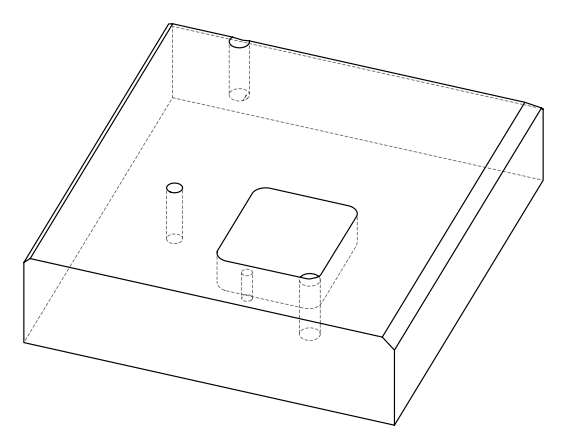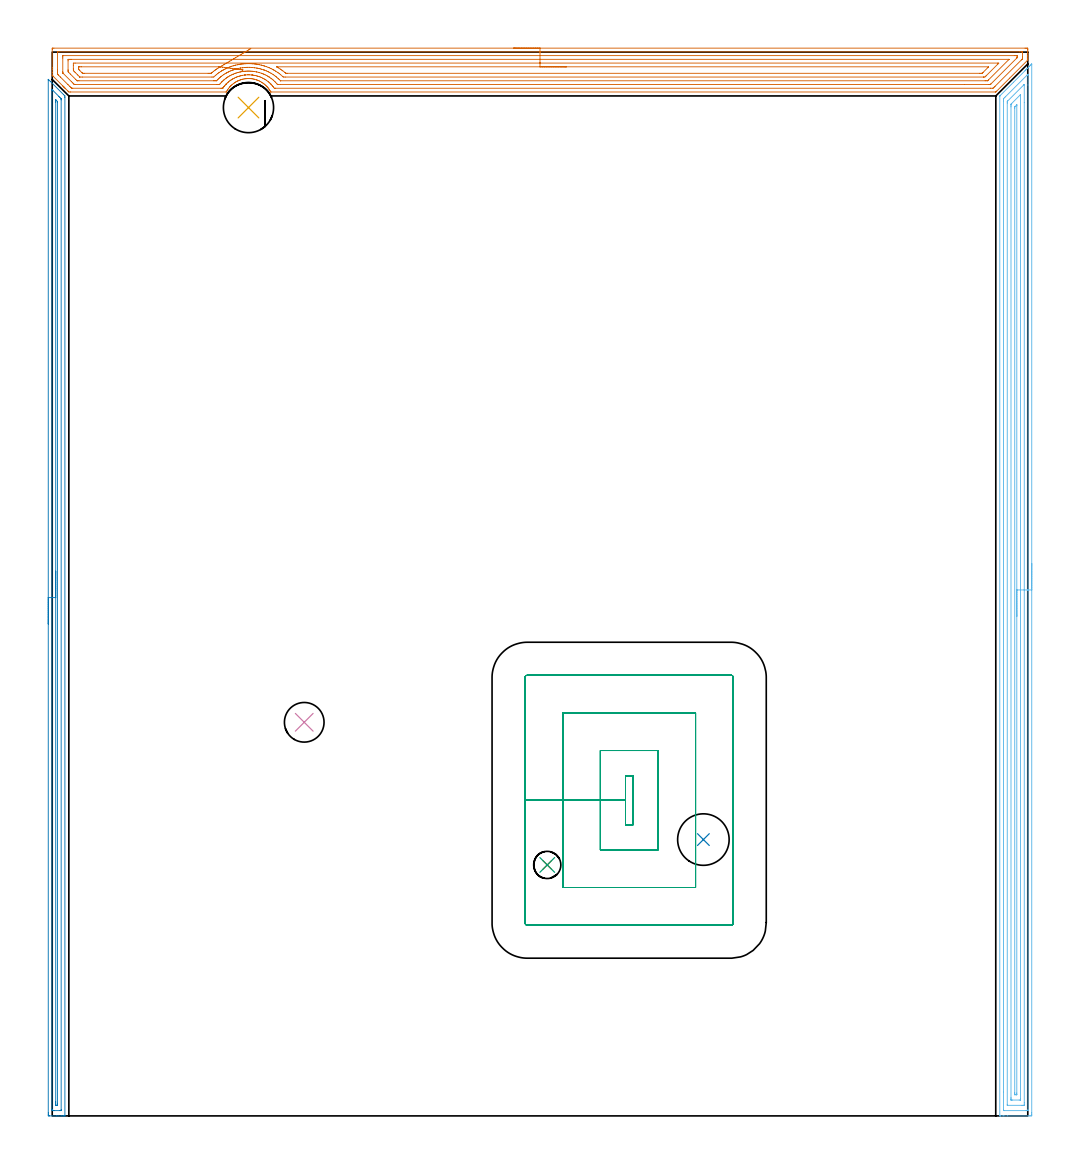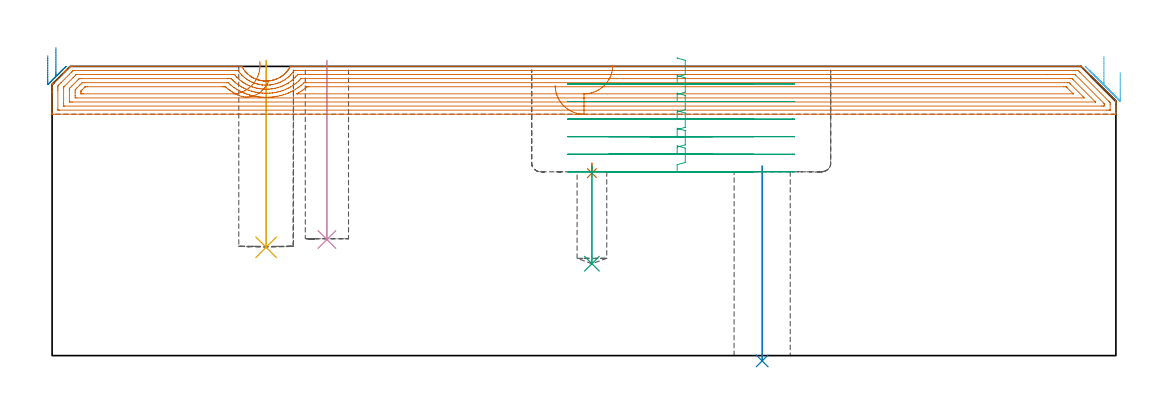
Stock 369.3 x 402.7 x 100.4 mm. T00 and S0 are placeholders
(PLAN: 9 operations, 6 tool changes, 54.5 min)
(1 SPOT_DRILL | STEP1POCKET | NXT0321_9005460120000 | 0.04 min | 4020 mm3)
(2 INDEXABLE_INSERT_DRILL_THROUGH_HOLE_FROM_SOLID | STEP1HOLE | NXT0302_010 | 0.28 min | 29943 mm3)
(3 DRILL_BLIND_HOLE_INTO_CENTER | STEP1POCKET | NXT0301_074 | 0.14 min | 2605 mm3)
(4 INDEXABLE_INSERT_DRILL_BLIND_HOLE_FROM_SOLID | STEP1POCKET_1 | NXT0302_001 | 0.25 min | 10568 mm3)
(5 INDEXABLE_INSERT_DRILL_BLIND_HOLE_FROM_SOLID_1 | STEP1POCKET_2 | NXT0302_009 | 0.26 min | 17711 mm3)
(6 AREA_MILL | FG_CHAMFER_SURFACE | UGT0205_001 | 15.89 min | 29446 mm3)
(7 AREA_MILL_1 | FG_CHAMFER_SURFACE_1 | UGT0205_001 | 17.88 min | 49871 mm3)
(8 AREA_MILL_2 | FG_CHAMFER_SURFACE_2 | UGT0205_001 | 9.51 min | 7707 mm3)
(9 MILL_RECTANGULAR_POCKET | POCKET_RECTANGULAR_STRAIGHT | NXT0201_007 | Follow Part, ap 6.25, ae 75% | 10.21 min | 432865 mm3)
(TOOL NXT0321_9005460120000 | NC Spot Drill, 142deg, 12mm, Carbide, Uncoated | D12 PA142 FL30 Z2)
(TOOL NXT0302_010 | Index. Insert Drill 19.5mm [880-D1950L25-05] | D19.5 PA176 FL98 Z2)
(TOOL NXT0301_074 | Carbide Drill 10.3mm [860.1-1030-031A1-MM 2214] | D10.3 PA140 FL55 Z2)
(TOOL NXT0302_001 | Index. Insert Drill 15mm [880-D1500L20-05] | D15 PA176 FL75 Z2)
(TOOL NXT0302_009 | Index. Insert Drill 19mm [880-D1900L25-05] | D19 PA176 FL95 Z2)
(TOOL UGT0205_001 | Chamfer Mill 20 x 3 x 45 deg. | D20 FL50 Z2)
(TOOL NXT0201_007 | ENDMILL 25mm [R216.25-25050GCK54P 1620] | D25 R3 FL54 Z5)
(OP 1 SPOT_DRILL)
G17 G21 G94 G90
T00 M6
G54
G17 G0 G90 X187.4 Y95. S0 M3
G43 Z110.4 H0
G94 G81 G98 Z63.357 F250. R66.8
G80
M5
M2
(OP 2 INDEXABLE_INSERT_DRILL_THROUGH_HOLE_FROM_SOLID)
G17 G21 G94 G90
T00 M6
G54
G17 G0 G90 X246.5 Y104.6 S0 M3
G43 Z110.4 H1
G94 G81 G98 Z-1.84 F250. R65.8
G80
M5
M2
(OP 3 DRILL_BLIND_HOLE_INTO_CENTER)
G17 G21 G94 G90
T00 M6
G54
G17 G0 G90 X187.4 Y95. S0 M3
G43 Z110.4 H1
G94 G81 G98 Z31.9 F250. R65.8
G80
M5
M2
(OP 4 INDEXABLE_INSERT_DRILL_BLIND_HOLE_FROM_SOLID)
G17 G21 G94 G90
T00 M6
G54
G17 G0 G90 X95.4 Y149. S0 M3
G43 Z110.4 H1
G94 G81 G98 Z40.3 F250. R102.4
G80
M5
M2
(OP 5 INDEXABLE_INSERT_DRILL_BLIND_HOLE_FROM_SOLID_1)
G17 G21 G94 G90
T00 M6
G54
G17 G0 G90 X74.3 Y381.7 S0 M3
G43 Z110.4 H1
G94 G81 G98 Z37.6 F250. R102.4
G80
M5
M2
(OP 6 AREA_MILL)
G17 G21 G94 G90
T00 M6
G54
G17 G0 G90 X370.8 Y209.1 S1061 M3
G43 Z110.4 H0
Z98.3
G94 G1 Y209.062 Z97.428 F250.
Y208.948 Z96.563
Y208.759 Z95.712
Y208.497 Z94.88
Y208.163 Z94.074
Y207.76 Z93.3
Y207.292 Z92.564
Y206.76 Z91.872
Y206.171 Z91.229
Y205.528 Z90.64
Y204.836 Z90.108
Y204.1 Z89.64
Y203.326 Z89.237
Y202.52 Z88.903
Y201.688 Z88.641
Y200.836 Z88.452
Y199.972 Z88.338
Y199.1 Z88.3
Y1.152
X370.799 Y0.627 Z88.301
X370.796 Y0.261 Z88.302
X370.793 Y0.01 Z88.305
X370.438 Y0.006 Z88.66
X369.824 Y0. Z89.274
X361.687 Z97.407
X360.29 Z98.806
X359.937 Z99.158
X358.992 Z100.107
X358.845 Y0.001 Z100.247
X358.784 Y0.004 Z100.307
X358.703 Y0.01 Z100.388
X358.7 Y0.18 Z100.4
Y385.95
X358.703 Y386.095 Z100.389
X358.789 Y386.191 Z100.308
X363.875 Y391.275 Z95.225
X368.25 Y395.652 Z90.846
X368.383 Y395.785 Z90.714
X368.551 Y395.952 Z90.546
X368.688 Y396.09 Z90.408
X368.83 Y396.232 Z90.267
X368.98 Y396.381 Z90.118
X369.125 Y396.528 Z89.97
X369.606 Y397.006 Z89.494
X369.874 Y397.275 Z89.225
X370. Y397.402 Z89.096
X370.348 Y397.748 Z88.752
X370.54 Y397.94 Z88.56
X370.622 Y398.022 Z88.477
X370.772 Y398.169 Z88.326
X370.794 Y398.183 Z88.303
X370.799 Y398.169 Z88.299
X370.8 Y199.1 Z88.3
X369.386 Z89.714
X369.385 Y2.415 Z89.715
X369.381 Y2.059 Z89.719
X369.379 Y2.02 Z89.721
X369.37 Y2.01 Z89.73
X369.338 Y2.006 Z89.762
X369.23 Y2.002 Z89.87
X369.094 Y2. Z90.006
X368.688 Z90.412
X360.343 Y2.001 Z98.757
X360.172 Y2.006 Z98.928
X360.139 Y2.01 Z98.961
X360.121 Y2.021 Z98.979
X360.119 Y2.059 Z98.981
X360.115 Y2.234 Z98.985
X360.114 Y8.954 Z98.986
X360.115 Y384.162 Z98.985
X360.118 Y384.871 Z98.982
X360.121 Y385.056 Z98.979
X360.466 Y385.41 Z98.634
X360.812 Y385.762 Z98.288
X369.046 Y393.996 Z90.054
X369.153 Y394.102 Z89.947
X369.311 Y394.254 Z89.789
X369.377 Y394.316 Z89.723
X369.382 Y394.181 Z89.718
X369.385 Y393.996 Z89.715
X369.386 Y390.249 Z89.714
Y199.1
X367.972 Z91.128
X367.971 Y4.936 Z91.129
X367.968 Y4.204 Z91.132
X367.966 Y4.047 Z91.134
X367.957 Y4.01 Z91.143
X367.912 Y4.006 Z91.188
X367.813 Y4.003 Z91.287
X367.137 Y4. Z91.963
X361.687 Y4.001 Z97.413
X361.621 Y4.002 Z97.479
X361.568 Y4.006 Z97.532
X361.539 Y4.009 Z97.561
X361.535 Y4.043 Z97.565
X361.531 Y4.204 Z97.569
X361.529 Y4.365 Z97.571
Y383.43
X361.53 Y383.796 Z97.57
X361.533 Y383.979 Z97.567
X361.535 Y384.02 Z97.565
X361.569 Y384.059 Z97.531
X361.662 Y384.162 Z97.438
X361.674 Y384.175 Z97.426
X367.866 Y390.366 Z91.234
X367.921 Y390.42 Z91.179
X367.945 Y390.435 Z91.155
X367.965 Y390.445 Z91.135
X367.967 Y390.42 Z91.133
X367.971 Y390.32 Z91.129
X367.972 Y383.576 Z91.128
Y199.1
X366.557 Z92.543
Y6.381
X366.554 Y6.212 Z92.546
X366.55 Y6.078 Z92.55
X366.544 Y6.01 Z92.556
X366.496 Y6.008 Z92.604
X366.063 Y6. Z93.037
X363.429 Z95.671
X363.006 Y6.008 Z96.094
X362.958 Y6.01 Z96.142
X362.95 Y6.04 Z96.15
X362.945 Y6.094 Z96.155
X362.944 Y6.148 Z96.156
X362.943 Y6.497 Z96.157
Y6.886
Y381.985
X362.944 Y382.374 Z96.156
X362.947 Y382.875 Z96.153
X362.95 Y382.972 Z96.15
X363. Y383.039 Z96.1
X363.218 Y383.268 Z95.882
X366.424 Y386.475 Z92.676
X366.495 Y386.543 Z92.605
X366.543 Y386.585 Z92.557
X366.55 Y386.589 Z92.55
X366.553 Y386.574 Z92.547
X366.556 Y386.535 Z92.544
X366.557 Y386.472 Z92.543
Y386.339
Y199.1
X365.143 Z93.957
Y8.643
X365.141 Y8.234 Z93.959
X365.138 Y8.031 Z93.962
X365.137 Y8.013 Z93.963
X365.112 Y8.008 Z93.988
X365.053 Y8.003 Z94.047
X364.971 Y8. Z94.129
X364.458 Y8.003 Z94.642
X364.403 Y8.006 Z94.697
X364.369 Y8.009 Z94.731
X364.364 Y8.044 Z94.736
X364.36 Y8.238 Z94.74
X364.357 Y8.628 Z94.743
Y8.674
X364.358 Y381.48 Z94.742
X364.364 Y381.881 Z94.736
X364.374 Y381.964 Z94.726
X364.408 Y382.004 Z94.692
X364.464 Y382.064 Z94.636
X365.094 Y382.696 Z94.006
X365.112 Y382.712 Z93.988
X365.13 Y382.726 Z93.97
X365.136 Y382.728 Z93.964
X365.138 Y382.707 Z93.962
X365.143 Y382.42 Z93.957
Y382.374
Y199.1
Y198.228 Z93.995
Y197.364 Z94.109
Y196.512 Z94.298
Y195.68 Z94.56
Y194.874 Z94.894
Y194.1 Z95.297
Y193.364 Z95.765
Y192.672 Z96.296
Y192.029 Z96.886
Y191.44 Z97.529
Y190.908 Z98.221
Y190.44 Z98.957
Y190.037 Z99.731
Y189.703 Z100.537
Y189.441 Z101.369
Y189.252 Z102.22
Y189.138 Z103.085
Y189.1 Z103.957
G0 Z110.4
M5
M2
(OP 7 AREA_MILL_1)
G17 G21 G94 G90
T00 M6
G54
G17 G0 G90 X174.65 Y404.2 S1061 M3
G43 Z110.4 H0
Z93.8
G94 G1 X174.688 Z92.929 F250.
X174.802 Z92.064
X174.991 Z91.212
X175.253 Z90.38
X175.587 Z89.574
X175.99 Z88.8
X176.458 Z88.064
X176.99 Z87.372
X177.579 Z86.729
X178.222 Z86.14
X178.914 Z85.609
X179.65 Z85.14
X180.424 Z84.737
X181.23 Z84.403
X182.062 Z84.141
X182.914 Z83.952
X183.778 Z83.838
X184.65 Z83.8
X368.275
X368.682 Y404.199 Z83.801
X369.084 Y404.195 Z83.802
X369.29 Y404.191 Z83.804
X369.3 Y403.8 Z84.195
Y403.53 Z84.466
Y402.922 Z85.072
Y402.381 Z85.616
Y402.044 Z85.952
Y401.503 Z86.493
Y401.167 Z86.828
Y400.493 Z87.507
Y400.187 Z87.813
X369.298 Y399.745 Z88.246
X369.29 Y399.697 Z88.293
X369.246 Y399.643 Z88.349
X369.168 Y399.566 Z88.43
X369.129 Y399.527 Z88.47
X362.428 Y392.828 Z95.172
X357.515 Y387.914 Z100.084
X357.29 Y387.691 Z100.306
X357.194 Y387.603 Z100.389
X357.068 Y387.6 Z100.4
X82.807
X82.727 Y387.604 Z100.389
X82.698 Y387.644 Z100.351
X82.663 Y387.702 Z100.294
X82.629 Y387.759 Z100.238
X82.487 Y388. Z99.996
X82.396 Y388.154 Z99.845
X82.113 Y388.596 Z99.403
X81.966 Y388.808 Z99.192
X81.938 Y388.844 Z99.156
X81.697 Y389.152 Z98.847
X81.616 Y389.248 Z98.751
X81.557 Y389.317 Z98.68
X81.465 Y389.428 Z98.571
X81.413 Y389.489 Z98.51
X81.073 Y389.856 Z98.14
X80.798 Y390.123 Z97.873
X80.513 Y390.381 Z97.616
X80.18 Y390.655 Z97.343
X79.745 Y390.973 Z97.023
X79.3 Y391.274 Z96.724
X78.844 Y391.532 Z96.466
X78.394 Y391.765 Z96.234
X77.95 Y391.962 Z96.036
X77.502 Y392.142 Z95.857
X77.431 Y392.167 Z95.832
X76.609 Y392.404 Z95.592
X76.554 Y392.416 Z95.579
X76.163 Y392.507 Z95.489
X75.716 Y392.586 Z95.411
X75.27 Y392.642 Z95.354
X74.823 Y392.678 Z95.314
X74.767 Y392.68 Z95.311
X74.544 Y392.691 Z95.304
X74.485 Y392.692
X74.463
X74.34 Y392.689 Z95.296
X74.265 Y392.69
X74.195
X74.097 Y392.694 Z95.302
X74.057 Y392.693 Z95.305
X74.032 Y392.692 Z95.306
X73.93 Y392.687 Z95.307
X73.874 Y392.681 Z95.309
X73.573 Y392.663 Z95.335
X73.489 Y392.657 Z95.34
X73.483 Y392.656 Z95.341
X73.437 Y392.652 Z95.346
X73.037 Y392.607 Z95.39
X72.59 Y392.535 Z95.461
X72.144 Y392.442 Z95.553
X71.696 Y392.327 Z95.671
X71.64 Y392.31 Z95.687
X71.251 Y392.195 Z95.805
X71.169 Y392.168 Z95.832
X70.747 Y392.002 Z95.994
X70.358 Y391.838 Z96.162
X70.283 Y391.801 Z96.199
X69.909 Y391.614 Z96.382
X69.465 Y391.373 Z96.625
X69.301 Y391.274 Z96.724
X68.933 Y391.03 Z96.968
X68.572 Y390.771 Z97.226
X68.092 Y390.38 Z97.615
X67.851 Y390.162 Z97.838
X67.729 Y390.048 Z97.948
X67.68 Y390.003 Z97.993
X67.445 Y389.756 Z98.24
X67.322 Y389.627 Z98.371
X67.191 Y389.489 Z98.51
X66.787 Y389.007 Z98.993
X66.49 Y388.596 Z99.403
X66.429 Y388.502 Z99.498
X66.203 Y388.154 Z99.845
X65.903 Y387.644 Z100.354
X65.873 Y387.606 Z100.392
X65.833 Y387.6 Z100.4
X6.871
X6.305 Y387.598 Z100.382
X6.15 Y387.747 Z100.248
X5.978 Y387.921 Z100.077
X5.085 Y388.814 Z99.184
X5.021 Y388.878 Z99.119
X4.961 Y388.939 Z99.06
X4.787 Y389.112 Z98.887
X4.728 Y389.17 Z98.826
X4.673 Y389.226 Z98.773
X4.489 Y389.41 Z98.589
X4.436 Y389.463 Z98.534
X4.386 Y389.514 Z98.485
X4.192 Y389.708 Z98.291
X4.143 Y389.756 Z98.241
X4.098 Y389.802 Z98.197
X3.894 Y390.006 Z97.993
X0.32 Y393.579 Z94.419
X0.193 Y393.706 Z94.291
X0.023 Y393.88 Z94.118
X0.006 Y393.905 Z94.092
X0.002 Y393.925 Z94.073
X0. Y393.942 Z94.057
Y395.022 Z92.972
Y396.237 Z91.76
Y396.778 Z91.216
Y403.8 Z84.197
X0.004 Y404.074 Z83.924
X0.01 Y404.192 Z83.806
X0.131 Y404.199 Z83.799
X0.618 Y404.2 Z83.8
X184.65
Y402.786 Z85.214
X366.141
X366.895 Y402.785 Z85.215
X367.036 Y402.784 Z85.216
X367.251 Y402.779 Z85.221
X367.291 Y402.773 Z85.227
X367.295 Y402.744 Z85.256
X367.297 Y402.712 Z85.288
X367.3 Y402.525 Z85.475
X367.299 Y400.77 Z87.23
X367.293 Y400.289 Z87.711
X367.29 Y400.19 Z87.81
X367.283 Y400.145 Z87.855
X367.254 Y400.112 Z87.888
X367.168 Y400.021 Z87.979
X366.895 Y399.745 Z88.255
X356.906 Y389.756 Z98.244
X356.542 Y389.395 Z98.605
X356.175 Y389.031 Z98.969
X356.029 Y389.021 Z98.979
X355.281 Y389.015 Z98.985
X355.142
X84.594
X84.453 Y389.016 Z98.984
X84.084 Y389.021 Z98.979
X83.701 Y389.51 Z98.49
X83.501 Y389.756 Z98.244
X83.187 Y390.134 Z97.866
X82.807 Y390.563 Z97.437
X82.738 Y390.633 Z97.367
X82.318 Y391.034 Z96.966
X81.914 Y391.391 Z96.609
X81.765 Y391.511 Z96.489
X81.02 Y392.059 Z95.941
X80.518 Y392.389 Z95.611
X80.127 Y392.609 Z95.391
X79.691 Y392.838 Z95.162
X79.234 Y393.055 Z94.945
X78.737 Y393.267 Z94.733
X78.34 Y393.42 Z94.58
X77.775 Y393.589 Z94.411
X77.447 Y393.684 Z94.316
X76.88 Y393.824 Z94.176
X76.554 Y393.89 Z94.11
X76.199 Y393.952 Z94.048
X75.794 Y394.013 Z93.987
X75.722 Y394.023 Z93.977
X75.66 Y394.029 Z93.971
X75.553 Y394.039 Z93.961
X74.767 Y394.094 Z93.906
X74.337 Y394.104 Z93.896
X73.874
X73.085 Y394.042 Z93.958
X72.98 Y394.032 Z93.968
X72.92 Y394.026 Z93.974
X72.85 Y394.017 Z93.983
X72.087 Y393.899 Z94.101
X71.555 Y393.789 Z94.211
X71.394 Y393.751 Z94.249
X71.193 Y393.699 Z94.301
X70.851 Y393.603 Z94.397
X70.3 Y393.434 Z94.566
X70.175 Y393.389 Z94.611
X69.85 Y393.267 Z94.733
X69.537 Y393.138 Z94.862
X69.484 Y393.115 Z94.885
X69.407 Y393.08 Z94.92
X68.936 Y392.852 Z95.148
X68.513 Y392.635 Z95.365
X68.353 Y392.547 Z95.453
X68.08 Y392.389 Z95.611
X67.801 Y392.211 Z95.789
X67.62 Y392.091 Z95.909
X67.277 Y391.848 Z96.152
X66.833 Y391.511 Z96.489
X66.774 Y391.465 Z96.535
X66.757 Y391.452 Z96.548
X66.727 Y391.426 Z96.574
X66.305 Y391.048 Z96.952
X65.869 Y390.633 Z97.367
X65.851 Y390.616 Z97.384
X65.833 Y390.597 Z97.403
X65.432 Y390.15 Z97.85
X65.095 Y389.756 Z98.244
X65.026 Y389.671 Z98.329
X64.94 Y389.557 Z98.443
X64.655 Y389.158 Z98.842
X64.579 Y389.053 Z98.947
X64.557 Y389.024 Z98.976
X64.517 Y389.021 Z98.979
X64.424 Y389.018 Z98.982
X64.047 Y389.015 Z98.985
X63.908 Y389.014 Z98.986
X7.765 Y389.015 Z98.985
X7.625
X7.438 Y389.019 Z98.981
X7.348 Y389.021 Z98.979
X7.167 Y389.194 Z98.806
X6.872 Y389.48 Z98.52
X6.595 Y389.756 Z98.244
X5.978 Y390.371 Z97.629
X3.083 Y393.267 Z94.733
X2.405 Y393.946 Z94.054
X2.21 Y394.144 Z93.856
X2.022 Y394.34 Z93.66
X2.009 Y394.534 Z93.466
X2.003 Y395.022 Z92.978
X2. Y395.42 Z92.58
Y395.9 Z92.1
X2.001 Y402.575 Z85.425
X2.004 Y402.681 Z85.319
X2.009 Y402.751 Z85.249
X2.013 Y402.779 Z85.221
X2.544 Y402.785 Z85.215
X184.65 Y402.786 Z85.214
Y401.372 Z86.629
X364.215 Y401.371
X364.904 Y401.367 Z86.633
X365.108 Y401.364 Z86.636
X365.29 Y401.349 Z86.651
X365.295 Y401.167 Z86.833
X365.299 Y400.98 Z87.02
X365.295 Y400.79 Z87.21
X365.29 Y400.665 Z87.335
X365.282 Y400.593 Z87.407
X365.256 Y400.564 Z87.436
X365.108 Y400.408 Z87.592
X355.308 Y390.608 Z97.392
X355.281 Y390.583 Z97.417
X355.105 Y390.435 Z97.565
X354.939 Y390.433 Z97.567
X354.596 Y390.429 Z97.571
X345.356 Y390.428 Z97.572
X86.381 Y390.429 Z97.571
X85.694 Y390.43 Z97.57
X85.487 Y390.432 Z97.568
X85.284 Y390.436 Z97.564
X85.107 Y390.633 Z97.367
X84.594 Y391.205 Z96.795
X84.304 Y391.511 Z96.489
X83.701 Y392.075 Z95.925
X83.336 Y392.389 Z95.611
X83.038 Y392.616 Z95.384
X82.807 Y392.788 Z95.212
X82.128 Y393.267 Z94.733
X82.001 Y393.352 Z94.648
X81.914 Y393.407 Z94.593
X81.554 Y393.62 Z94.38
X81.02 Y393.902 Z94.098
X80.529 Y394.144 Z93.856
X80.127 Y394.326 Z93.674
X79.796 Y394.469 Z93.531
X79.234 Y394.685 Z93.315
X78.43 Y394.934 Z93.066
X78.34 Y394.96 Z93.04
X78.115 Y395.022 Z92.978
X77.447 Y395.18 Z92.82
X77.243 Y395.223 Z92.777
X76.554 Y395.344 Z92.656
X76.173 Y395.396 Z92.604
X75.66 Y395.45 Z92.55
X75.189 Y395.485 Z92.515
X74.767 Y395.509 Z92.491
X74.263 Y395.517 Z92.483
X73.874 Y395.512 Z92.488
X73.404 Y395.484 Z92.516
X72.98 Y395.452 Z92.548
X72.582 Y395.414 Z92.586
X72.087 Y395.344 Z92.656
X71.802 Y395.302 Z92.698
X71.193 Y395.188 Z92.812
X71.054 Y395.159 Z92.841
X70.472 Y395.022 Z92.978
X70.337 Y394.986 Z93.014
X70.3 Y394.975 Z93.025
X69.656 Y394.778 Z93.222
X69.407 Y394.699 Z93.301
X69. Y394.545 Z93.455
X68.513 Y394.348 Z93.652
X68.369 Y394.286 Z93.714
X68.062 Y394.144 Z93.856
X67.62 Y393.923 Z94.077
X67.185 Y393.694 Z94.306
X66.727 Y393.432 Z94.568
X66.623 Y393.369 Z94.631
X66.465 Y393.267 Z94.733
X66.093 Y393.011 Z94.989
X65.833 Y392.827 Z95.173
X65.582 Y392.636 Z95.364
X65.269 Y392.389 Z95.611
X65.091 Y392.241 Z95.759
X64.94 Y392.11 Z95.89
X64.626 Y391.82 Z96.18
X64.304 Y391.511 Z96.489
X64.177 Y391.383 Z96.617
X64.047 Y391.247 Z96.753
X63.754 Y390.921 Z97.079
X63.499 Y390.633 Z97.367
X63.338 Y390.452 Z97.548
X63.306 Y390.435 Z97.565
X63.257 Y390.433 Z97.567
X63.153 Y390.431 Z97.569
X62.468 Y390.429 Z97.571
X62.26 Y390.428 Z97.572
X8.867 Y390.429 Z97.571
X8.658 Y390.43 Z97.57
X8.45 Y390.434 Z97.566
X8.394 Y390.435 Z97.565
X8.356 Y390.456 Z97.544
X8.292 Y390.514 Z97.486
X8.168 Y390.633 Z97.367
X7.765 Y391.034 Z96.966
X7.288 Y391.511 Z96.489
X4.192 Y394.608 Z93.392
X4.089 Y394.714 Z93.286
X4.04 Y394.767 Z93.233
X4.018 Y394.793 Z93.207
X4.01 Y394.835 Z93.165
X4.004 Y395.022 Z92.978
X4.001 Y395.21 Z92.79
X4. Y400.477 Z87.523
X4.004 Y401.167 Z86.833
X4.007 Y401.348 Z86.652
X4.016 Y401.365 Z86.635
X4.036 Y401.367 Z86.633
X4.087 Y401.37 Z86.63
X4.192 Y401.371 Z86.629
X184.65 Y401.372
Y399.957 Z88.043
X362.052
X362.158 Y399.955 Z88.045
X362.189 Y399.953 Z88.047
X362.193 Y399.951 Z88.049
X362.192 Y399.947 Z88.053
X362.161 Y399.912 Z88.088
X362.117 Y399.866 Z88.134
X362.042 Y399.791 Z88.209
X354.388 Y392.137 Z95.863
X354.174 Y391.927 Z96.073
X354.111 Y391.869 Z96.131
X354.088 Y391.85 Z96.15
X354.045 Y391.848 Z96.152
X353.495 Y391.844 Z96.156
X353.157 Y391.843 Z96.157
X86.52
X86.45 Y391.844 Z96.156
X86.416 Y391.847 Z96.153
X86.404 Y391.849 Z96.151
X86.381 Y391.866 Z96.134
X85.872 Y392.389 Z95.611
X85.487 Y392.749 Z95.251
X84.904 Y393.267 Z94.733
X84.594 Y393.509 Z94.491
X84.225 Y393.782 Z94.218
X83.723 Y394.144 Z93.856
X83.701 Y394.161 Z93.839
X83.644 Y394.2 Z93.8
X82.807 Y394.715 Z93.285
X82.242 Y395.022 Z92.978
X81.914 Y395.189 Z92.811
X81.578 Y395.353 Z92.647
X81.02 Y395.595 Z92.405
X80.274 Y395.9 Z92.1
X80.127 Y395.955 Z92.045
X80.041 Y395.985 Z92.015
X79.234 Y396.222 Z91.778
X78.772 Y396.353 Z91.647
X78.34 Y396.459 Z91.541
X78.01 Y396.537 Z91.463
X77.609 Y396.619 Z91.381
X77.447 Y396.647 Z91.353
X76.651 Y396.778 Z91.222
X76.554 Y396.791 Z91.209
X76.538 Y396.793 Z91.207
X75.66 Y396.875 Z91.125
X75.553 Y396.884 Z91.116
X74.767 Y396.923 Z91.077
X74.615 Y396.927 Z91.073
X73.874 Y396.926 Z91.074
X73.726 Y396.922 Z91.078
X72.98 Y396.878 Z91.122
X72.886 Y396.871 Z91.129
X72.087 Y396.792 Z91.208
X72.073 Y396.791 Z91.209
X71.978 Y396.778 Z91.222
X71.3 Y396.673 Z91.327
X71.193 Y396.654 Z91.346
X70.554 Y396.529 Z91.471
X70.3 Y396.471 Z91.529
X69.836 Y396.356 Z91.644
X69.407 Y396.238 Z91.762
X69.142 Y396.16 Z91.84
X68.513 Y395.968 Z92.032
X68.462 Y395.951 Z92.049
X68.324 Y395.9 Z92.1
X67.823 Y395.7 Z92.3
X67.62 Y395.616 Z92.384
X67.201 Y395.434 Z92.566
X66.727 Y395.212 Z92.788
X66.598 Y395.149 Z92.851
X66.348 Y395.022 Z92.978
X66.015 Y394.843 Z93.157
X65.833 Y394.742 Z93.258
X65.452 Y394.519 Z93.481
X64.94 Y394.196 Z93.804
X64.909 Y394.175 Z93.825
X64.865 Y394.144 Z93.856
X64.391 Y393.806 Z94.194
X64.047 Y393.546 Z94.454
X63.889 Y393.422 Z94.578
X63.7 Y393.267 Z94.733
X63.408 Y393.016 Z94.984
X63.153 Y392.79 Z95.21
X62.945 Y392.594 Z95.406
X62.734 Y392.389 Z95.611
X62.501 Y392.152 Z95.848
X62.26 Y391.906 Z96.094
X62.21 Y391.86 Z96.14
X62.173 Y391.85 Z96.15
X62.091 Y391.847 Z96.153
X61.921 Y391.844 Z96.156
X61.367 Y391.843 Z96.157
X61.029
X10.107
X9.552 Y391.845 Z96.155
X9.473 Y391.847 Z96.153
X9.428 Y391.849 Z96.151
X9.384 Y391.877 Z96.123
X9.208 Y392.048 Z95.952
X8.861 Y392.389 Z95.611
X6.872 Y394.378 Z93.622
X6.234 Y395.022 Z92.978
X6.026 Y395.235 Z92.765
X6.01 Y395.451 Z92.549
X6. Y395.878 Z92.122
Y395.9 Z92.1
Y399.411 Z88.589
X6.007 Y399.839 Z88.161
X6.01 Y399.94 Z88.06
X6.131 Y399.95 Z88.05
X6.32 Y399.953 Z88.047
X6.872 Y399.956 Z88.044
X7.209 Y399.957 Z88.043
X184.65
Y398.543 Z89.457
X357.962
X358.323 Y398.533 Z89.467
X358.147 Y398.351 Z89.649
X357.962 Y398.161 Z89.839
X353.495 Y393.694 Z94.306
X353.277 Y393.481 Z94.519
X353.056 Y393.267 Z94.733
X352.611 Y393.257 Z94.743
X352.601
X88.167
X87.466 Y393.267 Z94.733
X87.274 Y393.436 Z94.564
X86.477 Y394.144 Z93.856
X86.381 Y394.226 Z93.774
X85.972 Y394.546 Z93.454
X85.487 Y394.895 Z93.105
X85.302 Y395.022 Z92.978
X84.594 Y395.485 Z92.515
X83.91 Y395.9 Z92.1
X83.701 Y396.019 Z91.981
X83.431 Y396.165 Z91.835
X82.807 Y396.466 Z91.534
X82.127 Y396.778 Z91.222
X81.914 Y396.868 Z91.132
X81.756 Y396.933 Z91.067
X81.02 Y397.216 Z90.784
X80.362 Y397.425 Z90.575
X80.127 Y397.495 Z90.505
X79.568 Y397.656 Z90.344
X79.234 Y397.741 Z90.259
X79.118 Y397.77 Z90.23
X78.34 Y397.939 Z90.061
X77.983 Y398.007 Z89.993
X77.447 Y398.094 Z89.906
X76.919 Y398.175 Z89.825
X76.554 Y398.213 Z89.787
X75.923 Y398.275 Z89.725
X75.66 Y398.293 Z89.707
X74.972 Y398.332 Z89.668
X74.767 Y398.338 Z89.662
X74.068 Y398.343 Z89.657
X73.874 Y398.341 Z89.659
X73.208 Y398.31 Z89.69
X72.98 Y398.295 Z89.705
X72.38 Y398.245 Z89.755
X72.087 Y398.215 Z89.785
X71.577 Y398.156 Z89.844
X71.193 Y398.1 Z89.9
X70.802 Y398.04 Z89.96
X70.3 Y397.946 Z90.054
X70.053 Y397.898 Z90.102
X69.407 Y397.753 Z90.247
X69.327 Y397.734 Z90.266
X69.019 Y397.656 Z90.344
X68.627 Y397.544 Z90.456
X68.513 Y397.511 Z90.489
X67.947 Y397.334 Z90.666
X67.62 Y397.23 Z90.77
X67.288 Y397.104 Z90.896
X66.727 Y396.889 Z91.111
X66.647 Y396.856 Z91.144
X66.462 Y396.778 Z91.222
X66.031 Y396.583 Z91.417
X65.833 Y396.49 Z91.51
X65.433 Y396.293 Z91.707
X64.94 Y396.044 Z91.956
X64.845 Y395.994 Z92.006
X64.674 Y395.9 Z92.1
X64.281 Y395.67 Z92.33
X64.047 Y395.528 Z92.472
X63.736 Y395.327 Z92.673
X63.275 Y395.022 Z92.978
X63.204 Y394.973 Z93.027
X63.153 Y394.937 Z93.063
X62.698 Y394.592 Z93.408
X62.26 Y394.256 Z93.744
X62.198 Y394.206 Z93.794
X62.125 Y394.144 Z93.856
X61.727 Y393.791 Z94.209
X61.144 Y393.267 Z94.733
X60.483 Y393.257 Z94.743
X11.348
X10.453 Y393.259 Z94.741
X10.445 Y393.261 Z94.739
X10.437 Y393.267 Z94.733
X9.663 Y394.035 Z93.965
X8.658 Y395.04 Z92.96
X8.23 Y395.476 Z92.524
X8.02 Y395.69 Z92.31
X8.01 Y395.9 Z92.1
X8.001 Y396.546 Z91.454
Y397.656 Z90.344
X8.004 Y398.299 Z89.701
X8.01 Y398.533 Z89.467
X8.649 Y398.543 Z89.457
X184.65
Y397.129 Z90.871
X354.388 Y397.128 Z90.872
X354.417
X354.45 Y397.124 Z90.876
X354.462 Y397.121 Z90.879
X354.45 Y397.104 Z90.896
X354.422 Y397.071 Z90.929
X354.388 Y397.036 Z90.964
X354.258 Y396.906 Z91.094
X352.373 Y395.022 Z92.978
X352.039 Y394.697 Z93.303
X352.016 Y394.678 Z93.322
X351.976 Y394.675 Z93.325
X351.887 Y394.673 Z93.327
X351.708 Y394.671 Z93.329
X351.172
X89.061
X88.524 Y394.672 Z93.328
X88.481 Y394.675 Z93.325
X88.462 Y394.678 Z93.322
X88.425 Y394.699 Z93.301
X88.266 Y394.834 Z93.166
X88.167 Y394.918 Z93.082
X88.041 Y395.022 Z92.978
X87.274 Y395.618 Z92.382
X86.886 Y395.9 Z92.1
X86.381 Y396.241 Z91.759
X85.548 Y396.778 Z91.222
X85.487 Y396.816 Z91.184
X85.386 Y396.877 Z91.123
X84.973 Y397.123 Z90.877
X85. Y397.125 Z90.875
X85.065 Y397.128 Z90.872
X85.13 Y397.129 Z90.871
X85.302
X184.65
X185.522 Z90.909
X186.386 Z91.023
X187.238 Z91.212
X188.07 Z91.474
X188.876 Z91.808
X189.65 Z92.211
X190.386 Z92.68
X191.078 Z93.211
X191.721 Z93.8
X192.31 Z94.443
X192.842 Z95.135
X193.31 Z95.871
X193.713 Z96.645
X194.047 Z97.451
X194.309 Z98.283
X194.498 Z99.135
X194.612 Z100.
X194.65 Z100.871
G0 Z110.4
X75.165 Y404.01
Z95.226
G1 X74.795 Y403.789 Z94.467
X74.369 Y403.535 Z93.749
X73.892 Y403.25 Z93.077
X73.365 Y402.936 Z92.457
X72.794 Y402.596 Z91.891
X72.184 Y402.231 Z91.386
X71.537 Y401.846 Z90.945
X70.86 Y401.442 Z90.571
X70.158 Y401.023 Z90.268
X69.436 Y400.592 Z90.036
X68.699 Y400.153 Z89.879
X67.953 Y399.708 Z89.798
X67.203 Y399.261 Z89.792
X66.457 Y398.815 Z89.862
X65.718 Y398.375 Z90.008
X64.993 Y397.942 Z90.228
X64.287 Y397.522 Z90.521
X63.606 Y397.115 Z90.885
X63.324 Y396.95 Z91.05
X63.153 Y396.852 Z91.148
X63.106 Y396.824 Z91.176
X63.028 Y396.778 Z91.222
X62.561 Y396.482 Z91.518
X62.26 Y396.289 Z91.711
X62.026 Y396.13 Z91.87
X61.693 Y395.9 Z92.1
X61.505 Y395.764 Z92.236
X61.367 Y395.661 Z92.339
X61.005 Y395.377 Z92.623
X60.556 Y395.022 Z92.978
X60.511 Y394.985 Z93.015
X60.473 Y394.953 Z93.047
X60.181 Y394.709 Z93.291
X60.134 Y394.678 Z93.322
X60.071 Y394.676 Z93.324
X59.935 Y394.673 Z93.327
X59.58 Y394.672 Z93.328
X59.044 Y394.671 Z93.329
X12.232 Y394.672 Z93.328
X11.692 Y394.675 Z93.325
X11.518 Y394.678 Z93.322
X11.476 Y394.684 Z93.316
X11.415 Y394.739 Z93.261
X11.338 Y394.811 Z93.189
X11.126 Y395.022 Z92.978
X10.445 Y395.703 Z92.297
X10.25 Y395.9 Z92.1
X10.063 Y396.093 Z91.907
X10.013 Y396.147 Z91.853
X10.009 Y396.174 Z91.826
X10.004 Y396.228 Z91.772
X10.001 Y396.337 Z91.663
X10.002 Y396.778 Z91.222
X10.005 Y396.996 Z91.004
X10.01 Y397.105 Z90.895
X10.014 Y397.122 Z90.878
X10.038 Y397.125 Z90.875
X10.09 Y397.127 Z90.873
X10.445 Y397.128 Z90.872
X10.981 Y397.129 Z90.871
X62.967
X63.153 Y397.128 Z90.872
X63.426 Y397.125 Z90.875
X63.558 Y397.122 Z90.878
X63.606 Y397.115 Z90.885
X64.457 Y396.999 Z91.039
X65.291 Y396.885 Z91.268
X66.102 Y396.774 Z91.57
X66.884 Y396.667 Z91.942
X67.631 Y396.565 Z92.381
X68.337 Y396.468 Z92.884
X68.997 Y396.378 Z93.447
X69.606 Y396.295 Z94.066
X70.159 Y396.219 Z94.737
X70.652 Y396.152 Z95.453
X71.081 Y396.093 Z96.21
X71.444 Y396.043 Z97.002
X71.736 Y396.003 Z97.823
X71.957 Y395.973 Z98.667
X72.104 Y395.953 Z99.526
X72.176 Y395.943 Z100.396
X72.172 Y395.944 Z101.268
X72.094 Y395.954 Z102.137
G0 Z110.4
M5
M2
(OP 8 AREA_MILL_2)
G17 G21 G94 G90
T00 M6
G54
G17 G0 G90 X-1.5 Y186.2 S1061 M3
G43 Z110.4 H0
Z104.1
G94 G1 Y186.238 Z103.228 F250.
Y186.352 Z102.364
Y186.541 Z101.512
Y186.803 Z100.68
Y187.137 Z99.874
Y187.54 Z99.1
Y188.009 Z98.364
Y188.54 Z97.672
Y189.129 Z97.029
Y189.772 Z96.44
Y190.464 Z95.909
Y191.2 Z95.44
Y191.974 Z95.037
Y192.78 Z94.703
Y193.612 Z94.441
Y194.464 Z94.252
Y195.328 Z94.138
Y196.2 Z94.1
Y392.12
X-1.496 Y392.381 Z94.104
X-1.494 Y392.383 Z94.105
X-1.481 Y392.381 Z94.119
X-0.709 Y391.611 Z94.887
X4.304 Y386.598 Z99.901
X4.751 Y386.149 Z100.35
X4.799 Y386.095 Z100.384
X4.8 Y385.534 Z100.4
Y0.164
X4.805 Y0.01 Z100.395
X4.781 Y0.008 Z100.372
X4.427 Y0. Z100.027
X4.084 Z99.683
X3.419 Z99.014
X2.202 Z97.799
X1.65 Z97.244
X-1.004 Y0.001 Z94.592
X-1.241 Y0.003 Z94.356
X-1.491 Y0.009 Z94.105
X-1.494 Y0.119 Z94.103
X-1.499 Y0.614 Z94.101
X-1.5 Y1.115 Z94.1
Y196.2
X-0.086 Z95.514
Y388.213
X-0.083 Y388.398 Z95.517
X-0.081 Y388.49 Z95.519
X-0.079 Y388.517 Z95.521
X-0.052 Y388.494 Z95.548
X0.029 Y388.417 Z95.629
X0.237 Y388.213 Z95.837
X2.535 Y385.915 Z98.135
X2.914 Y385.534 Z98.514
X3.301 Y385.137 Z98.901
X3.379 Y385.046 Z98.979
X3.381 Y384.997 Z98.981
X3.384 Y384.89 Z98.984
X3.386 Y384.675 Z98.986
Y384.641
Y2.4
X3.384 Y2.186 Z98.984
X3.382 Y2.079 Z98.982
X3.379 Y2.027 Z98.979
X3.375 Y2.01 Z98.975
X3.328 Y2.008 Z98.928
X2.93 Y2.001 Z98.53
X0.765 Y2. Z96.365
X0.276 Y2.001 Z95.876
X0.038 Y2.007 Z95.638
X-0.069 Y2.01 Z95.531
X-0.084 Y2.365 Z95.516
X-0.085 Y2.4 Z95.515
X-0.086 Y196.2 Z95.514
X1.328 Z96.928
X1.329 Y383.748 Z96.929
Y384.072
X1.334 Y384.641 Z96.934
X1.335 Y384.649 Z96.935
X1.353 Y384.641 Z96.953
X1.65 Y384.347 Z97.25
X1.946 Y384.045 Z97.546
X1.962 Y384.027 Z97.562
X1.966 Y383.999 Z97.566
X1.969 Y383.943 Z97.569
X1.971 Y383.856 Z97.571
Y383.748
Y4.755
X1.969 Y4.187 Z97.569
X1.966 Y4.026 Z97.566
X1.965 Y4.013 Z97.565
X1.945 Y4.009 Z97.545
X1.896 Y4.003 Z97.496
X1.834 Y4.001 Z97.434
X1.65 Y4.002 Z97.25
X1.465 Y4.006 Z97.065
X1.348 Y4.01 Z96.948
X1.336 Y4.08 Z96.936
X1.333 Y4.187 Z96.933
X1.33 Y4.51 Z96.93
X1.329 Y5.08 Z96.929
X1.328 Y5.404 Z96.928
Y196.2
Y197.072 Z96.967
Y197.937 Z97.08
Y198.788 Z97.269
Y199.62 Z97.532
Y200.426 Z97.865
Y201.2 Z98.268
Y201.936 Z98.737
Y202.628 Z99.268
Y203.271 Z99.857
Y203.86 Z100.501
Y204.392 Z101.193
Y204.86 Z101.928
Y205.263 Z102.702
Y205.597 Z103.508
Y205.859 Z104.34
Y206.048 Z105.192
Y206.162 Z106.057
Y206.2 Z106.928
G0 Z110.4
M5
M2
(OP 9 MILL_RECTANGULAR_POCKET)
G17 G21 G94 G90
T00 M6
G54
G17 G0 G90 X217. Y110.662 S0 M3
G43 Z110.4 H1
Z103.4
G94 G1 Y110.2 Z103.276 F250.
X219.8 Z102.526
Y128.8 Z97.542
X217. Z96.792
Y119.5 Z94.3
Y110.2 F500.
X219.8
Y128.8
X217.
Y119.5
X207.5
Y100.7
X229.3
Y138.3
X207.5
Y119.5
X193.25
Y86.45
X243.55
Y152.55
X193.25
Y119.5
X179.
Y73.
G3 X179.8 Y72.2 R0.8
G1 X257.
G3 X257.8 Y73. R0.8
G1 Y166.
G3 X257. Y166.8 R0.8
G1 X179.8
G3 X179. Y166. R0.8
G1 Y119.5
Y118.5
G0 X217. Y110.662 Z97.3
G1 Y110.2 Z97.176 F250.
X219.8 Z96.426
Y128.8 Z91.442
X217. Z90.692
Y119.5 Z88.2
Y110.2 F500.
X219.8
Y128.8
X217.
Y119.5
X207.5
Y100.7
X229.3
Y138.3
X207.5
Y119.5
X193.25
Y86.45
X243.55
Y152.55
X193.25
Y119.5
X179.
Y73.
G3 X179.8 Y72.2 R0.8
G1 X257.
G3 X257.8 Y73. R0.8
G1 Y166.
G3 X257. Y166.8 R0.8
G1 X179.8
G3 X179. Y166. R0.8
G1 Y119.5
Y118.5
G0 X217. Y110.662 Z91.2
G1 Y110.2 Z91.076 F250.
X219.8 Z90.326
Y128.8 Z85.342
X217. Z84.592
Y119.5 Z82.1
Y110.2 F500.
X219.8
Y128.8
X217.
Y119.5
X207.5
Y100.7
X229.3
Y138.3
X207.5
Y119.5
X193.25
Y86.45
X243.55
Y152.55
X193.25
Y119.5
X179.
Y73.
G3 X179.8 Y72.2 R0.8
G1 X257.
G3 X257.8 Y73. R0.8
G1 Y166.
G3 X257. Y166.8 R0.8
G1 X179.8
G3 X179. Y166. R0.8
G1 Y119.5
Y118.5
G0 X217. Y110.662 Z85.1
G1 Y110.2 Z84.976 F250.
X219.8 Z84.226
Y128.8 Z79.242
X217. Z78.492
Y119.5 Z76.
Y110.2 F500.
X219.8
Y128.8
X217.
Y119.5
X207.5
Y100.7
X229.3
Y138.3
X207.5
Y119.5
X193.25
Y86.45
X243.55
Y152.55
X193.25
Y119.5
X179.
Y73.
G3 X179.8 Y72.2 R0.8
G1 X257.
G3 X257.8 Y73. R0.8
G1 Y166.
G3 X257. Y166.8 R0.8
G1 X179.8
G3 X179. Y166. R0.8
G1 Y119.5
Y118.5
G0 X217. Y110.662 Z79.
G1 Y110.2 Z78.876 F250.
X219.8 Z78.126
Y128.8 Z73.142
X217. Z72.392
Y119.5 Z69.9
Y110.2 F500.
X219.8
Y128.8
X217.
Y119.5
X207.5
Y100.7
X229.3
Y138.3
X207.5
Y119.5
X193.25
Y86.45
X243.55
Y152.55
X193.25
Y119.5
X179.
Y73.
G3 X179.8 Y72.2 R0.8
G1 X257.
G3 X257.8 Y73. R0.8
G1 Y166.
G3 X257. Y166.8 R0.8
G1 X179.8
G3 X179. Y166. R0.8
G1 Y119.5
Y118.5
G0 X217. Y110.662 Z72.9
G1 Y110.2 Z72.776 F250.
X219.8 Z72.026
Y128.8 Z67.042
X217. Z66.292
Y119.5 Z63.8
Y110.2 F500.
X219.8
Y128.8
X217.
Y119.5
X207.5
Y100.7
X229.3
Y138.3
X207.5
Y119.5
X193.25
Y86.45
X243.55
Y152.55
X193.25
Y119.5
X179.
Y73.
G3 X179.8 Y72.2 R0.8
G1 X257.
G3 X257.8 Y73. R0.8
G1 Y166.
G3 X257. Y166.8 R0.8
G1 X179.8
G3 X179. Y166. R0.8
G1 Y119.5
Y118.5
G0 Z110.4
M5
M2
